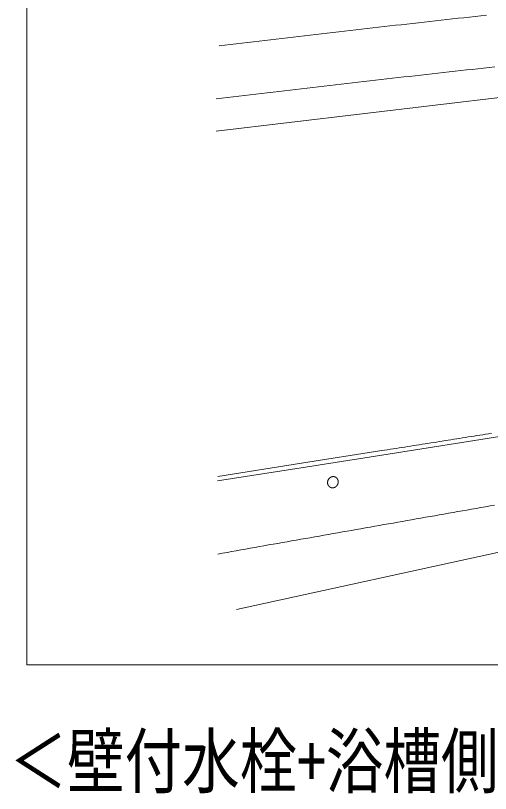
# Model space of a CAD drawing. Units: millimetres on the paper. Extents: x -305 to 305, y -152 to 152.
# Drawn here: x -198 to -176.34, y -66.19 to -30.71 of the extents above; entities that cross this region are included whole.
import ezdxf
from ezdxf.enums import TextEntityAlignment as Align

# ---------------------------------------------------------------- set-up
doc = ezdxf.new("R2010")
doc.units = ezdxf.units.MM
doc.layers.add('0-1_RV', color=7, linetype='Continuous', lineweight=9)
doc.styles.add('ＭＳ ゴシック', font='')
doc.styles.get('ＭＳ ゴシック').set_extended_font_data('MS Gothic')

msp = doc.modelspace()

# ---------------------------------------------------------------- linework, layer by layer
at = {"layer": '0-1_RV'}
for p, q in [((-188.851, -35.983), (-163.725, -33.002)), ((-161.038, -51.918), (-187.919, -57.807)), ((-183.308, -52.107), (-183.306, -52.104))]:
    msp.add_line(p, q, dxfattribs=at)
msp.add_lwpolyline([(-197.481, -60.33), (-143.489, -60.33), (-143.489, -7.527), (-197.481, -7.527)], close=True, dxfattribs=at)
for points in [[(-176.509, -30.696), (-176.769, -30.725), (-177.029, -30.753), (-177.288, -30.782), (-177.548, -30.811), (-177.808, -30.84), (-178.067, -30.869), (-178.327, -30.898), (-178.586, -30.926), (-178.846, -30.955), (-179.106, -30.985), (-179.365, -31.014), (-179.625, -31.043), (-179.884, -31.072), (-180.144, -31.101), (-180.403, -31.13), (-180.663, -31.16), (-180.923, -31.189), (-181.182, -31.219), (-181.442, -31.248), (-181.701, -31.278), (-181.961, -31.307), (-182.22, -31.337), (-182.48, -31.366), (-182.739, -31.396), (-182.999, -31.426), (-183.258, -31.456), (-183.518, -31.486), (-183.777, -31.516), (-184.037, -31.545), (-184.296, -31.576), (-184.556, -31.606), (-184.815, -31.636), (-185.075, -31.666), (-185.334, -31.696)], [(-185.334, -31.696), (-185.594, -31.726), (-185.853, -31.757), (-186.113, -31.787), (-186.372, -31.818), (-186.631, -31.848), (-186.891, -31.879), (-187.15, -31.909), (-187.41, -31.94), (-187.669, -31.97), (-187.928, -32.001), (-188.188, -32.032), (-188.447, -32.063), (-188.707, -32.094), (-188.707, -32.094)], [(-176.136, -33.054), (-176.395, -33.083), (-176.655, -33.111), (-176.914, -33.14), (-177.174, -33.169), (-177.433, -33.197), (-177.693, -33.226), (-177.952, -33.255), (-178.212, -33.284), (-178.471, -33.313), (-178.731, -33.342), (-178.99, -33.371), (-179.25, -33.4), (-179.509, -33.429), (-179.769, -33.458), (-180.028, -33.487), (-180.288, -33.516), (-180.547, -33.546), (-180.806, -33.575), (-181.066, -33.604), (-181.325, -33.634), (-181.585, -33.663), (-181.844, -33.693), (-182.104, -33.722), (-182.363, -33.752), (-182.622, -33.782), (-182.882, -33.811), (-183.141, -33.841), (-183.401, -33.871), (-183.66, -33.901), (-183.919, -33.931), (-184.179, -33.961), (-184.438, -33.991), (-184.698, -34.021), (-184.957, -34.051), (-185.216, -34.081), (-185.476, -34.111)], [(-185.476, -34.111), (-185.735, -34.142), (-185.994, -34.172), (-186.254, -34.202), (-186.513, -34.233), (-186.772, -34.263), (-187.032, -34.294), (-187.291, -34.324), (-187.55, -34.355), (-187.809, -34.386), (-188.069, -34.416), (-188.328, -34.447), (-188.587, -34.478), (-188.846, -34.509), (-188.846, -34.509)], [(-188.78, -51.941), (-184.977, -51.345), (-181.297, -50.767), (-163.998, -48.036)], [(-181.294, -50.56), (-181.163, -50.539), (-181.031, -50.519), (-180.9, -50.498), (-180.768, -50.477), (-180.636, -50.456), (-180.505, -50.436), (-180.373, -50.415), (-180.242, -50.394), (-180.11, -50.373), (-179.978, -50.353), (-179.847, -50.332), (-179.715, -50.311), (-179.584, -50.29), (-179.452, -50.27), (-179.32, -50.249), (-179.189, -50.228), (-179.057, -50.207), (-178.926, -50.186), (-178.794, -50.166), (-178.663, -50.145), (-178.531, -50.124), (-178.399, -50.103), (-178.268, -50.082), (-178.136, -50.062), (-178.005, -50.041), (-177.873, -50.02), (-177.741, -49.999), (-177.61, -49.978), (-177.478, -49.958), (-177.347, -49.937), (-177.215, -49.916), (-177.084, -49.895), (-176.952, -49.874), (-176.82, -49.853), (-176.689, -49.833), (-176.557, -49.812), (-176.426, -49.791), (-176.294, -49.77)], [(-188.777, -51.732), (-184.951, -51.133), (-181.294, -50.56)], [(-183.58, -51.755), (-183.583, -51.756), (-183.587, -51.758), (-183.59, -51.759), (-183.594, -51.76), (-183.597, -51.761), (-183.601, -51.763), (-183.604, -51.764), (-183.607, -51.766), (-183.61, -51.767), (-183.614, -51.769), (-183.617, -51.771), (-183.62, -51.772), (-183.623, -51.774), (-183.627, -51.776), (-183.63, -51.778), (-183.633, -51.78), (-183.636, -51.782), (-183.639, -51.783), (-183.642, -51.785), (-183.645, -51.788), (-183.648, -51.79), (-183.651, -51.792), (-183.654, -51.794), (-183.657, -51.796), (-183.66, -51.798), (-183.663, -51.801), (-183.666, -51.803), (-183.668, -51.805), (-183.671, -51.808), (-183.674, -51.81), (-183.677, -51.813), (-183.679, -51.815), (-183.682, -51.818), (-183.684, -51.82), (-183.687, -51.823), (-183.689, -51.826), (-183.692, -51.828), (-183.694, -51.831), (-183.697, -51.834)], [(-183.44, -51.753), (-183.443, -51.752), (-183.447, -51.751), (-183.45, -51.75), (-183.454, -51.749), (-183.458, -51.748), (-183.461, -51.747), (-183.465, -51.747), (-183.468, -51.746), (-183.472, -51.745), (-183.476, -51.745), (-183.479, -51.745), (-183.483, -51.744), (-183.486, -51.744), (-183.49, -51.744), (-183.494, -51.743), (-183.497, -51.743), (-183.501, -51.743), (-183.505, -51.743), (-183.508, -51.743), (-183.512, -51.743), (-183.516, -51.743), (-183.519, -51.743), (-183.523, -51.744), (-183.527, -51.744), (-183.53, -51.744), (-183.534, -51.745), (-183.537, -51.745), (-183.541, -51.746), (-183.545, -51.746), (-183.548, -51.747), (-183.552, -51.748), (-183.555, -51.748), (-183.559, -51.749), (-183.562, -51.75), (-183.566, -51.751), (-183.57, -51.752), (-183.573, -51.753), (-183.577, -51.754), (-183.58, -51.755)], [(-183.326, -51.834), (-183.328, -51.831), (-183.33, -51.828), (-183.332, -51.825), (-183.335, -51.822), (-183.337, -51.819), (-183.339, -51.817), (-183.342, -51.814), (-183.344, -51.811), (-183.347, -51.809), (-183.35, -51.806), (-183.352, -51.804), (-183.355, -51.801), (-183.358, -51.799), (-183.36, -51.796), (-183.363, -51.794), (-183.366, -51.792), (-183.369, -51.789), (-183.372, -51.787), (-183.375, -51.785), (-183.378, -51.783), (-183.381, -51.781), (-183.384, -51.779), (-183.387, -51.777), (-183.39, -51.775), (-183.393, -51.773), (-183.396, -51.771), (-183.399, -51.77), (-183.403, -51.768), (-183.406, -51.766), (-183.409, -51.765), (-183.413, -51.763), (-183.416, -51.762), (-183.419, -51.76), (-183.423, -51.759), (-183.426, -51.757), (-183.429, -51.756), (-183.433, -51.755), (-183.436, -51.754), (-183.44, -51.753)], [(-183.759, -51.96), (-183.76, -51.964), (-183.761, -51.967), (-183.761, -51.971), (-183.762, -51.974), (-183.762, -51.978), (-183.763, -51.982), (-183.763, -51.985), (-183.764, -51.989), (-183.764, -51.992), (-183.764, -51.996), (-183.765, -52), (-183.765, -52.003), (-183.765, -52.007), (-183.765, -52.011), (-183.765, -52.014), (-183.765, -52.018), (-183.765, -52.022), (-183.765, -52.025), (-183.765, -52.029), (-183.765, -52.033), (-183.764, -52.036), (-183.764, -52.04), (-183.764, -52.044), (-183.763, -52.047), (-183.763, -52.051), (-183.762, -52.054), (-183.762, -52.058), (-183.761, -52.062), (-183.761, -52.065), (-183.76, -52.069), (-183.759, -52.072), (-183.758, -52.076), (-183.757, -52.079), (-183.756, -52.083), (-183.755, -52.086), (-183.754, -52.09), (-183.753, -52.093), (-183.752, -52.097), (-183.751, -52.1)], [(-183.697, -51.834), (-183.699, -51.836), (-183.701, -51.839), (-183.704, -51.842), (-183.706, -51.845), (-183.708, -51.848), (-183.71, -51.851), (-183.713, -51.854), (-183.715, -51.857), (-183.717, -51.86), (-183.719, -51.863), (-183.721, -51.866), (-183.723, -51.869), (-183.725, -51.872), (-183.726, -51.875), (-183.728, -51.878), (-183.73, -51.882), (-183.732, -51.885), (-183.733, -51.888), (-183.735, -51.891), (-183.737, -51.895), (-183.738, -51.898), (-183.74, -51.901), (-183.741, -51.905), (-183.743, -51.908), (-183.744, -51.911), (-183.746, -51.915), (-183.747, -51.918), (-183.748, -51.921), (-183.749, -51.925), (-183.751, -51.928), (-183.752, -51.932), (-183.753, -51.935), (-183.754, -51.939), (-183.755, -51.942), (-183.756, -51.946), (-183.757, -51.949), (-183.758, -51.953), (-183.759, -51.956), (-183.759, -51.96)], [(-183.751, -52.1), (-183.75, -52.104), (-183.749, -52.107), (-183.747, -52.111), (-183.746, -52.114), (-183.744, -52.117), (-183.743, -52.121), (-183.742, -52.124), (-183.74, -52.127), (-183.738, -52.131), (-183.737, -52.134), (-183.735, -52.137), (-183.733, -52.14), (-183.731, -52.144), (-183.729, -52.147), (-183.728, -52.15), (-183.726, -52.153), (-183.724, -52.156), (-183.722, -52.159), (-183.719, -52.162), (-183.717, -52.165), (-183.715, -52.168), (-183.713, -52.171), (-183.711, -52.173), (-183.708, -52.176), (-183.706, -52.179), (-183.703, -52.182), (-183.701, -52.184), (-183.698, -52.187), (-183.696, -52.19), (-183.693, -52.192), (-183.691, -52.195), (-183.688, -52.197), (-183.685, -52.2), (-183.683, -52.202), (-183.68, -52.205), (-183.677, -52.207), (-183.674, -52.209), (-183.671, -52.211), (-183.668, -52.214)], [(-183.401, -52.213), (-183.398, -52.211), (-183.395, -52.209), (-183.392, -52.207), (-183.389, -52.205), (-183.386, -52.202), (-183.383, -52.2), (-183.38, -52.198), (-183.377, -52.196), (-183.375, -52.193), (-183.372, -52.191), (-183.369, -52.188), (-183.366, -52.186), (-183.364, -52.183), (-183.361, -52.181), (-183.359, -52.178), (-183.356, -52.176), (-183.354, -52.173), (-183.351, -52.17), (-183.349, -52.168), (-183.346, -52.165), (-183.344, -52.162), (-183.341, -52.159), (-183.339, -52.156), (-183.337, -52.154), (-183.335, -52.151), (-183.333, -52.148), (-183.33, -52.145), (-183.328, -52.142), (-183.326, -52.139), (-183.324, -52.136), (-183.322, -52.133), (-183.32, -52.13), (-183.318, -52.126), (-183.316, -52.123), (-183.315, -52.12), (-183.313, -52.117), (-183.311, -52.114), (-183.309, -52.111), (-183.308, -52.107)], [(-183.278, -51.966), (-183.279, -51.962), (-183.279, -51.959), (-183.279, -51.955), (-183.28, -51.951), (-183.28, -51.948), (-183.281, -51.944), (-183.281, -51.941), (-183.282, -51.937), (-183.282, -51.933), (-183.283, -51.93), (-183.284, -51.926), (-183.285, -51.923), (-183.286, -51.919), (-183.287, -51.916), (-183.288, -51.912), (-183.289, -51.909), (-183.29, -51.905), (-183.291, -51.902), (-183.292, -51.898), (-183.293, -51.895), (-183.294, -51.891), (-183.296, -51.888), (-183.297, -51.885), (-183.298, -51.881), (-183.3, -51.878), (-183.301, -51.874), (-183.303, -51.871), (-183.305, -51.868), (-183.306, -51.865), (-183.308, -51.861), (-183.31, -51.858), (-183.312, -51.855), (-183.313, -51.852), (-183.315, -51.849), (-183.317, -51.846), (-183.319, -51.843), (-183.321, -51.84), (-183.323, -51.837), (-183.326, -51.834)], [(-183.306, -52.104), (-183.305, -52.101), (-183.303, -52.097), (-183.302, -52.094), (-183.3, -52.091), (-183.299, -52.087), (-183.297, -52.084), (-183.296, -52.081), (-183.295, -52.077), (-183.293, -52.074), (-183.292, -52.07), (-183.291, -52.067), (-183.29, -52.063), (-183.289, -52.06), (-183.288, -52.056), (-183.287, -52.053), (-183.286, -52.049), (-183.285, -52.046), (-183.284, -52.042), (-183.284, -52.039), (-183.283, -52.035), (-183.282, -52.031), (-183.282, -52.028), (-183.281, -52.024), (-183.28, -52.021), (-183.28, -52.017), (-183.28, -52.013), (-183.279, -52.01), (-183.279, -52.006), (-183.279, -52.002), (-183.278, -51.999), (-183.278, -51.995), (-183.278, -51.992), (-183.278, -51.988), (-183.278, -51.984), (-183.278, -51.981), (-183.278, -51.977), (-183.278, -51.973), (-183.278, -51.97), (-183.278, -51.966)], [(-183.668, -52.214), (-183.665, -52.216), (-183.662, -52.218), (-183.659, -52.22), (-183.656, -52.222), (-183.653, -52.224), (-183.65, -52.226), (-183.647, -52.227), (-183.644, -52.229), (-183.64, -52.231), (-183.637, -52.232), (-183.634, -52.234), (-183.63, -52.236), (-183.627, -52.237), (-183.624, -52.239), (-183.62, -52.24), (-183.617, -52.241), (-183.614, -52.242), (-183.61, -52.244), (-183.607, -52.245), (-183.603, -52.246), (-183.6, -52.247), (-183.596, -52.248), (-183.593, -52.249), (-183.589, -52.25), (-183.585, -52.25), (-183.582, -52.251), (-183.578, -52.252), (-183.575, -52.253), (-183.571, -52.253), (-183.567, -52.254), (-183.564, -52.254), (-183.56, -52.254), (-183.557, -52.255), (-183.553, -52.255), (-183.549, -52.255), (-183.546, -52.255), (-183.542, -52.256), (-183.538, -52.256), (-183.535, -52.256)], [(-183.535, -52.256), (-183.531, -52.255), (-183.527, -52.255), (-183.524, -52.255), (-183.52, -52.255), (-183.516, -52.255), (-183.513, -52.254), (-183.509, -52.254), (-183.506, -52.253), (-183.502, -52.253), (-183.498, -52.252), (-183.495, -52.252), (-183.491, -52.251), (-183.488, -52.25), (-183.484, -52.249), (-183.48, -52.248), (-183.477, -52.248), (-183.473, -52.247), (-183.47, -52.246), (-183.466, -52.245), (-183.463, -52.243), (-183.459, -52.242), (-183.456, -52.241), (-183.453, -52.24), (-183.449, -52.238), (-183.446, -52.237), (-183.442, -52.236), (-183.439, -52.234), (-183.436, -52.233), (-183.432, -52.231), (-183.429, -52.23), (-183.426, -52.228), (-183.423, -52.226), (-183.419, -52.224), (-183.416, -52.223), (-183.413, -52.221), (-183.41, -52.219), (-183.407, -52.217), (-183.404, -52.215), (-183.401, -52.213)], [(-176.144, -53.045), (-176.354, -53.082), (-176.565, -53.119), (-176.775, -53.156), (-176.985, -53.193), (-177.196, -53.23), (-177.406, -53.268), (-177.617, -53.305), (-177.827, -53.342)], [(-177.827, -53.342), (-178.038, -53.379), (-178.248, -53.416), (-178.459, -53.453), (-178.669, -53.49), (-178.879, -53.527), (-179.09, -53.564), (-179.3, -53.601), (-179.511, -53.638), (-179.721, -53.675), (-179.932, -53.712), (-180.142, -53.749), (-180.353, -53.787), (-180.563, -53.824), (-180.773, -53.861), (-180.984, -53.898), (-181.194, -53.935), (-181.405, -53.972), (-181.615, -54.009), (-181.826, -54.046), (-182.036, -54.083), (-182.246, -54.12), (-182.457, -54.157), (-182.667, -54.195), (-182.878, -54.232), (-183.088, -54.269), (-183.299, -54.306), (-183.509, -54.343), (-183.719, -54.38), (-183.93, -54.417), (-184.14, -54.454), (-184.351, -54.492), (-184.561, -54.529), (-184.772, -54.566), (-184.982, -54.603), (-185.192, -54.64), (-185.403, -54.677), (-185.613, -54.714), (-185.824, -54.751), (-186.034, -54.789)], [(-186.034, -54.789), (-186.245, -54.826), (-186.455, -54.863), (-186.665, -54.9), (-186.876, -54.937), (-187.086, -54.975), (-187.297, -55.012), (-187.507, -55.049), (-187.717, -55.087), (-187.928, -55.124), (-188.138, -55.162), (-188.348, -55.199), (-188.559, -55.237), (-188.769, -55.275)]]:
    msp.add_lwpolyline(points, dxfattribs=at)

# ---------------------------------------------------------------- texts
at = {"layer": '0-1_RV', "style": 'ＭＳ ゴシック', "width": 0.8}
msp.add_text('＜壁付水栓+浴槽側壁付水栓＞', height=2.405, dxfattribs=at).set_placement((-198.273, -66.644), align=Align.BOTTOM_LEFT)

doc.saveas('drawing.dxf')
